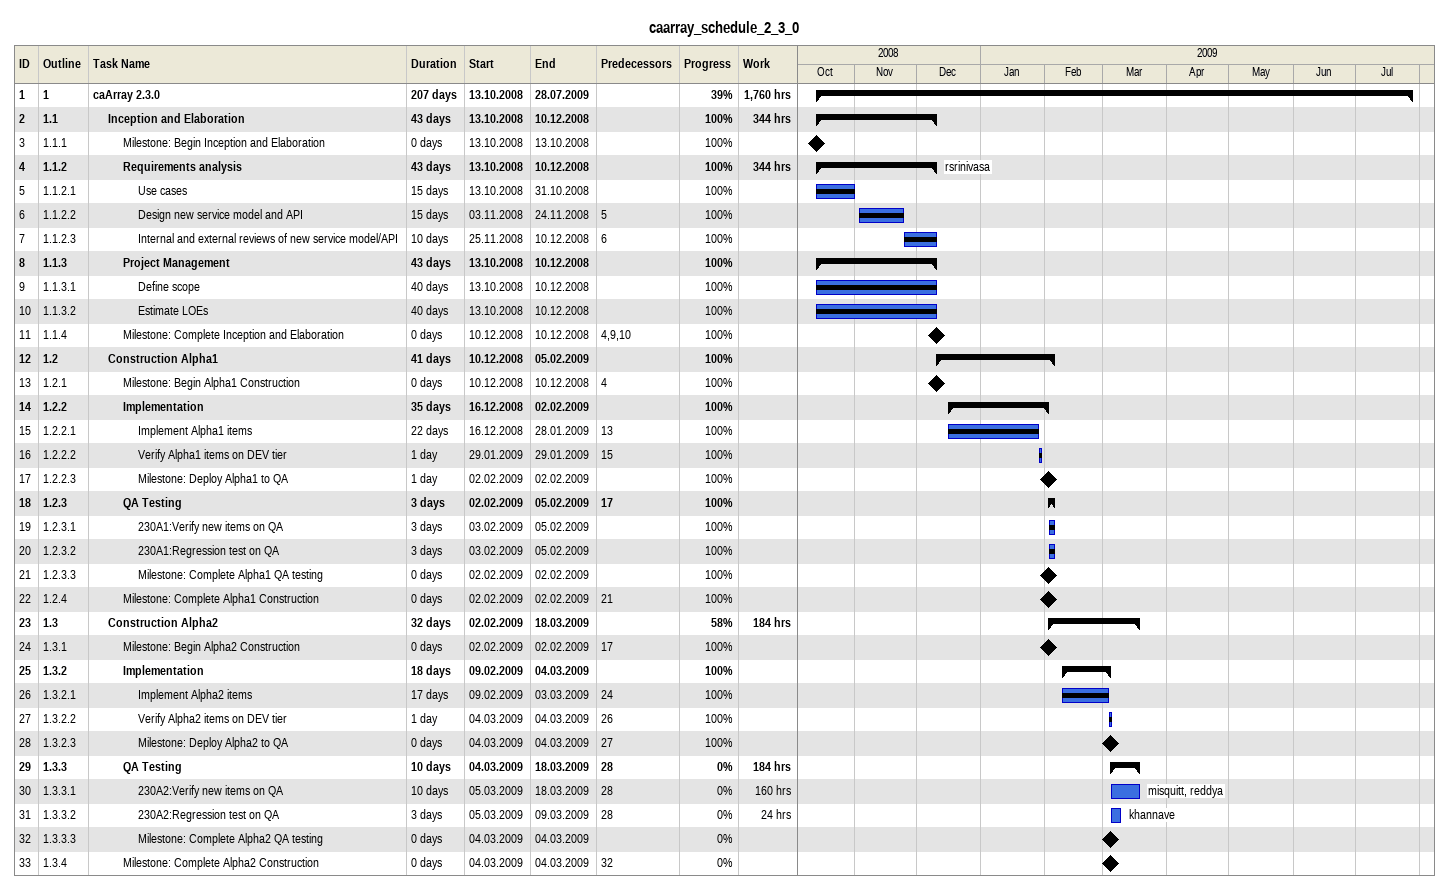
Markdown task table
caarray_schedule_2_3_0

| ID | WBS | Task | Duration | Start | Finish | Predecessors | Resources | % complete | Work (h) |
|---|---|---|---|---|---|---|---|---|---|
| 1 | 1 | **caArray 2.3.0** | 207d | 2008-10-13 | 2009-07-28 |  |  | 39 | 1760 |
| 2 | 1.1 | **Inception and Elaboration** | 43d | 2008-10-13 | 2008-12-10 |  |  | 100 | 344 |
| 3 | 1.1.1 | Milestone: Begin Inception and Elaboration | 0d | 2008-10-13 | 2008-10-13 |  |  | 100 |  |
| 4 | 1.1.2 | **Requirements analysis** | 43d | 2008-10-13 | 2008-12-10 |  | rsrinivasa | 100 | 344 |
| 5 | 1.1.2.1 | Use cases | 15d | 2008-10-13 | 2008-10-31 |  |  | 100 |  |
| 6 | 1.1.2.2 | Design new service model and API | 15d | 2008-11-03 | 2008-11-24 | 5 |  | 100 |  |
| 7 | 1.1.2.3 | Internal and external reviews of new service model/API | 10d | 2008-11-25 | 2008-12-10 | 6 |  | 100 |  |
| 8 | 1.1.3 | **Project Management** | 43d | 2008-10-13 | 2008-12-10 |  |  | 100 |  |
| 9 | 1.1.3.1 | Define scope | 40d | 2008-10-13 | 2008-12-10 |  |  | 100 |  |
| 10 | 1.1.3.2 | Estimate LOEs | 40d | 2008-10-13 | 2008-12-10 |  |  | 100 |  |
| 11 | 1.1.4 | Milestone: Complete Inception and Elaboration | 0d | 2008-12-10 | 2008-12-10 | 4, 9, 10 |  | 100 |  |
| 12 | 1.2 | **Construction Alpha1** | 41d | 2008-12-10 | 2009-02-05 |  |  | 100 |  |
| 13 | 1.2.1 | Milestone: Begin Alpha1 Construction | 0d | 2008-12-10 | 2008-12-10 | 4 |  | 100 |  |
| 14 | 1.2.2 | **Implementation** | 35d | 2008-12-16 | 2009-02-02 |  |  | 100 |  |
| 15 | 1.2.2.1 | Implement Alpha1 items | 22d | 2008-12-16 | 2009-01-28 | 13 |  | 100 |  |
| 16 | 1.2.2.2 | Verify Alpha1 items on DEV tier | 1d | 2009-01-29 | 2009-01-29 | 15 |  | 100 |  |
| 17 | 1.2.2.3 | Milestone: Deploy Alpha1 to QA | 1d | 2009-02-02 | 2009-02-02 |  |  | 100 |  |
| 18 | 1.2.3 | **QA Testing** | 3d | 2009-02-02 | 2009-02-05 | 17 |  | 100 |  |
| 19 | 1.2.3.1 | 230A1:Verify new items on QA | 3d | 2009-02-03 | 2009-02-05 |  |  | 100 |  |
| 20 | 1.2.3.2 | 230A1:Regression test on QA | 3d | 2009-02-03 | 2009-02-05 |  |  | 100 |  |
| 21 | 1.2.3.3 | Milestone: Complete Alpha1 QA testing | 0d | 2009-02-02 | 2009-02-02 |  |  | 100 |  |
| 22 | 1.2.4 | Milestone: Complete Alpha1 Construction | 0d | 2009-02-02 | 2009-02-02 | 21 |  | 100 |  |
| 23 | 1.3 | **Construction Alpha2** | 32d | 2009-02-02 | 2009-03-18 |  |  | 58 | 184 |
| 24 | 1.3.1 | Milestone: Begin Alpha2 Construction | 0d | 2009-02-02 | 2009-02-02 | 17 |  | 100 |  |
| 25 | 1.3.2 | **Implementation** | 18d | 2009-02-09 | 2009-03-04 |  |  | 100 |  |
| 26 | 1.3.2.1 | Implement Alpha2 items | 17d | 2009-02-09 | 2009-03-03 | 24 |  | 100 |  |
| 27 | 1.3.2.2 | Verify Alpha2 items on DEV tier | 1d | 2009-03-04 | 2009-03-04 | 26 |  | 100 |  |
| 28 | 1.3.2.3 | Milestone: Deploy Alpha2 to QA | 0d | 2009-03-04 | 2009-03-04 | 27 |  | 100 |  |
| 29 | 1.3.3 | **QA Testing** | 10d | 2009-03-04 | 2009-03-18 | 28 |  | 0 | 184 |
| 30 | 1.3.3.1 | 230A2:Verify new items on QA | 10d | 2009-03-05 | 2009-03-18 | 28 | misquitt, reddya | 0 | 160 |
| 31 | 1.3.3.2 | 230A2:Regression test on QA | 3d | 2009-03-05 | 2009-03-09 | 28 | khannave | 0 | 24 |
| 32 | 1.3.3.3 | Milestone: Complete Alpha2 QA testing | 0d | 2009-03-04 | 2009-03-04 |  |  | 0 |  |
| 33 | 1.3.4 | Milestone: Complete Alpha2 Construction | 0d | 2009-03-04 | 2009-03-04 | 32 |  | 0 |  |
